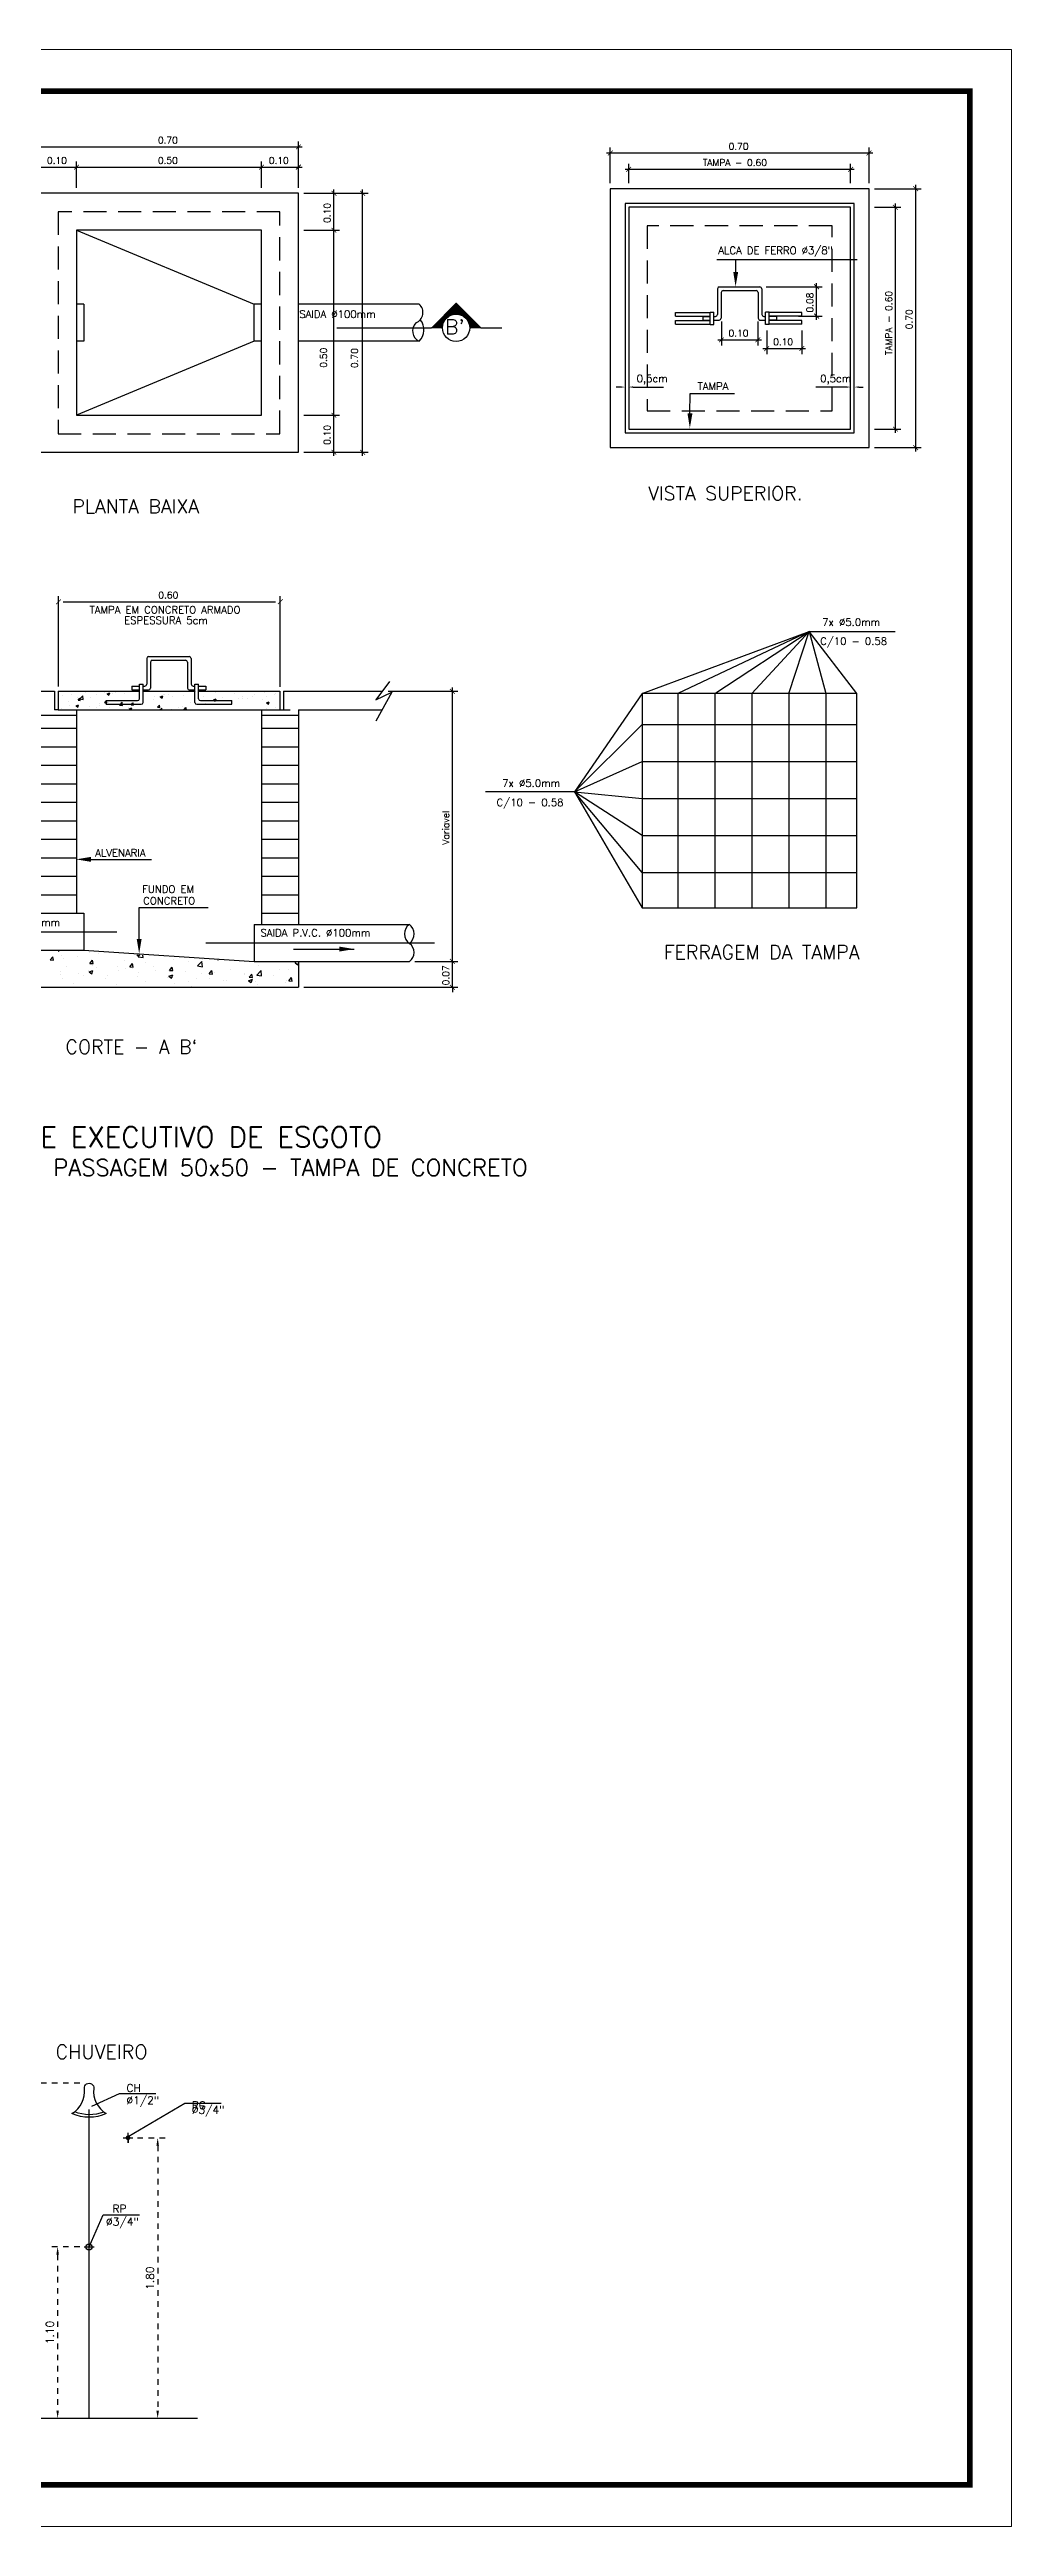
# Model space of a CAD drawing. Header units: millimetres. Extents: x 1345 to 2117, y 1214 to 1365.
# Drawn here: x 1742.19 to 1759.5, y 1251.79 to 1296.34 of the extents above; entities that cross this region are included whole.
import ezdxf
from ezdxf.enums import TextEntityAlignment as Align

# ---------------------------------------------------------------- set-up
doc = ezdxf.new("R2010")
doc.units = ezdxf.units.MM
doc.header["$LTSCALE"] = 0.5
for name, pattern in [('CENTER2', [28.575, 19.05, -3.175, 3.175, -3.175]), ('HIDDEN', [0.375, 0.25, -0.125]), ('HIDDEN2', [0.1875, 0.125, -0.0625])]:
    doc.linetypes.add(name, pattern=pattern)
for name, color, linetype in [('02', 2, 'Continuous'), ('CERC02', 3, 'Continuous'), ('DETALLHES_CAIXAS', 6, 'Continuous'), ('LAYER8', 8, 'Continuous'), ('PROJEÇÃO', 8, 'HIDDEN2'), ('TEXT', 2, 'Continuous'), ('TXT_0', 7, 'Continuous'), ('TXT_1', 3, 'Continuous'), ('TXT_2', 6, 'Continuous')]:
    doc.layers.add(name, color=color, linetype=linetype)
doc.styles.add('ADITIVOCAD', font='ROMANS.shx')
doc.styles.add('ROMANS', font='romans', dxfattribs={"height": 0.1})

# ---------------------------------------------------------------- blocks, each defined once
blk = doc.blocks.new('*X35')
at = {"color": 0}
for p, q in [((101.59, 65.457), (101.923, 65.79)), ((101.608, 65.457), (101.932, 65.781)), ((101.626, 65.457), (101.941, 65.772)), ((101.643, 65.457), (101.95, 65.763)), ((101.661, 65.457), (101.958, 65.755)), ((101.788, 65.584), (101.751, 65.621)), ((101.797, 65.593), (101.76, 65.63)), ((101.807, 65.601), (101.769, 65.639)), ((101.817, 65.609), (101.778, 65.648)), ((101.827, 65.615), (101.787, 65.656)), ((101.839, 65.622), (101.795, 65.665)), ((101.851, 65.627), (101.804, 65.674)), ((101.864, 65.632), (101.813, 65.683)), ((101.878, 65.636), (101.822, 65.692)), ((101.892, 65.639), (101.831, 65.701)), ((101.908, 65.641), (101.84, 65.709)), ((101.847, 65.626), (101.967, 65.746)), ((101.925, 65.641), (101.848, 65.718)), ((101.944, 65.64), (101.857, 65.727)), ((101.966, 65.636), (101.866, 65.736)), ((101.874, 65.635), (101.976, 65.737)), ((101.993, 65.627), (101.875, 65.745)), ((102.035, 65.602), (101.884, 65.754)), ((102.198, 65.457), (101.893, 65.762)), ((101.897, 65.64), (101.985, 65.728)), ((102.216, 65.457), (101.901, 65.771)), ((102.233, 65.457), (101.91, 65.78)), ((101.916, 65.641), (101.994, 65.719)), ((102.251, 65.457), (101.919, 65.789)), ((101.933, 65.641), (102.003, 65.71)), ((101.949, 65.639), (102.011, 65.702)), ((101.964, 65.636), (102.02, 65.693)), ((101.978, 65.633), (102.029, 65.684)), ((101.991, 65.628), (102.038, 65.675)), ((102.003, 65.622), (102.047, 65.666)), ((102.015, 65.616), (102.056, 65.657)), ((102.025, 65.609), (102.065, 65.649)), ((102.036, 65.602), (102.073, 65.64)), ((102.045, 65.594), (102.082, 65.631)), ((102.054, 65.585), (102.091, 65.622)), ((102.062, 65.576), (102.1, 65.613)), ((101.597, 65.457), (101.592, 65.462)), ((101.615, 65.457), (101.601, 65.471)), ((101.632, 65.457), (101.61, 65.48)), ((101.65, 65.457), (101.619, 65.488)), ((101.668, 65.457), (101.627, 65.497)), ((101.685, 65.457), (101.636, 65.506)), ((101.703, 65.457), (101.645, 65.515)), ((101.721, 65.457), (101.654, 65.524)), ((101.737, 65.458), (101.663, 65.533)), ((101.738, 65.475), (101.672, 65.541)), ((101.679, 65.457), (101.753, 65.531)), ((101.74, 65.49), (101.68, 65.55)), ((101.744, 65.505), (101.689, 65.559)), ((101.696, 65.457), (101.744, 65.504)), ((101.748, 65.518), (101.698, 65.568)), ((101.753, 65.531), (101.707, 65.577)), ((101.714, 65.457), (101.739, 65.482)), ((101.759, 65.543), (101.716, 65.586)), ((101.765, 65.554), (101.725, 65.594)), ((101.732, 65.457), (101.737, 65.463)), ((101.772, 65.565), (101.733, 65.603)), ((101.78, 65.575), (101.742, 65.612)), ((102.18, 65.457), (102.067, 65.571)), ((102.07, 65.566), (102.109, 65.604)), ((102.077, 65.555), (102.118, 65.595)), ((102.084, 65.544), (102.126, 65.587)), ((102.09, 65.532), (102.135, 65.578)), ((102.163, 65.457), (102.092, 65.528)), ((102.095, 65.52), (102.144, 65.569)), ((102.099, 65.506), (102.153, 65.56)), ((102.145, 65.457), (102.1, 65.502)), ((102.102, 65.492), (102.162, 65.551)), ((102.127, 65.457), (102.104, 65.48)), ((102.105, 65.477), (102.171, 65.542)), ((102.106, 65.46), (102.179, 65.534)), ((102.109, 65.457), (102.106, 65.461)), ((102.121, 65.457), (102.188, 65.525)), ((102.138, 65.457), (102.197, 65.516)), ((102.156, 65.457), (102.206, 65.507)), ((102.174, 65.457), (102.215, 65.498)), ((102.191, 65.457), (102.224, 65.489)), ((102.209, 65.457), (102.232, 65.481)), ((102.227, 65.457), (102.241, 65.472)), ((102.244, 65.457), (102.25, 65.463))]:
    blk.add_line(p, q, dxfattribs=at)
blk = doc.blocks.new('ADS_DET_CP50')
at = {"layer": 'DETALLHES_CAIXAS'}
for p, q in [((1.2947, 2.6505), (0.5947, 2.6505)), ((1.2947, 1.9505), (1.2947, 2.6505)), ((2.1878, 2.6129), (2.1878, 2.0129)), ((2.7878, 2.6129), (2.1878, 2.6129)), ((2.7878, 2.0129), (2.7878, 2.6129)), ((0.6947, 2.5505), (0.6947, 2.0505)), ((1.1947, 2.5505), (0.6947, 2.5505)), ((1.1947, 2.0505), (1.1947, 2.5505)), ((0.6947, 2.0505), (1.1947, 2.0505)), ((2.1878, 2.0129), (2.7878, 2.0129)), ((0.5947, 1.9505), (1.2947, 1.9505)), ((0.5947, 1.3044), (0.6348, 1.3044)), ((0.6348, 1.3044), (0.6348, 1.2544)), ((0.6447, 1.3044), (0.8647, 1.3044)), ((0.6447, 1.3044), (0.6447, 1.2544)), ((0.8747, 1.3044), (1.0147, 1.3044)), ((1.0247, 1.3044), (1.2447, 1.3044)), ((1.2447, 1.3044), (1.2447, 1.2544)), ((1.2547, 1.3044), (1.2947, 1.3044)), ((1.2547, 1.3044), (1.2547, 1.2544)), ((1.2947, 1.3044), (1.522, 1.3044)), ((2.2244, 1.2988), (2.2244, 0.7188)), ((2.8044, 1.2988), (2.2244, 1.2988)), ((2.3206, 1.2988), (2.3206, 0.7188)), ((2.4206, 1.2988), (2.4206, 0.7188)), ((2.5206, 1.2988), (2.5206, 0.7188)), ((2.6206, 1.2988), (2.6206, 0.7188)), ((2.7206, 1.2988), (2.7206, 0.7188)), ((2.8044, 0.7188), (2.8044, 1.2988)), ((0.5947, 1.2394), (0.6947, 1.2394)), ((0.6447, 1.2544), (0.6348, 1.2544)), ((0.6455, 1.2544), (0.8655, 1.2544)), ((0.6947, 1.2544), (0.6947, 0.7044)), ((0.8649, 1.2544), (1.0147, 1.2544)), ((1.0149, 1.2544), (1.2724, 1.2544)), ((1.1947, 1.2544), (1.1947, 0.6744)), ((1.1947, 1.2394), (1.2947, 1.2394)), ((1.2447, 1.2544), (1.2547, 1.2544)), ((1.2947, 1.2544), (1.2947, 0.6744)), ((1.2947, 1.2544), (1.522, 1.2544)), ((2.2244, 1.215), (2.8044, 1.215)), ((0.5947, 1.2044), (0.6947, 1.2044)), ((0.5947, 1.1544), (0.6947, 1.1544)), ((1.1947, 1.2044), (1.2947, 1.2044)), ((1.1947, 1.1544), (1.2947, 1.1544)), ((0.5947, 1.1044), (0.6947, 1.1044)), ((1.1947, 1.1044), (1.2947, 1.1044)), ((2.2244, 1.115), (2.8044, 1.115)), ((0.5947, 1.0544), (0.6947, 1.0544)), ((0.5947, 1.0044), (0.6947, 1.0044)), ((1.1947, 1.0544), (1.2947, 1.0544)), ((1.1947, 1.0044), (1.2947, 1.0044)), ((2.2244, 1.015), (2.8044, 1.015)), ((0.5947, 0.9544), (0.6947, 0.9544)), ((1.1947, 0.9544), (1.2947, 0.9544)), ((0.5947, 0.9044), (0.6947, 0.9044)), ((1.1947, 0.9044), (1.2947, 0.9044)), ((2.2244, 0.915), (2.8044, 0.915)), ((0.5947, 0.8544), (0.6947, 0.8544)), ((0.5947, 0.8044), (0.6947, 0.8044)), ((1.1947, 0.8544), (1.2947, 0.8544)), ((1.1947, 0.8044), (1.2947, 0.8044)), ((2.2244, 0.815), (2.8044, 0.815)), ((0.5947, 0.7544), (0.6947, 0.7544)), ((1.1947, 0.7544), (1.2947, 0.7544)), ((0.5947, 0.7044), (0.6947, 0.7044)), ((1.1947, 0.7044), (1.2947, 0.7044)), ((1.1947, 0.6744), (1.2947, 0.6744)), ((2.2244, 0.7188), (2.8044, 0.7188)), ((0.5947, 0.6044), (0.7147, 0.6044)), ((0.7147, 0.6044), (1.1747, 0.5744)), ((1.1747, 0.5744), (1.2947, 0.5744)), ((1.2947, 0.5744), (1.2947, 0.5044)), ((0.5947, 0.5044), (1.2947, 0.5044))]:
    blk.add_line(p, q, dxfattribs=at)
at = {"layer": 'TXT_0', "linetype": 'ByBlock'}
for p, q in [((0.5847, 2.7759), (1.3047, 2.7759)), ((1.2947, 2.6655), (1.2947, 2.7909)), ((2.1278, 2.7594), (2.8478, 2.7594)), ((2.1378, 2.6779), (2.1378, 2.7744)), ((2.8378, 2.6779), (2.8378, 2.7744)), ((0.5847, 2.7213), (0.7047, 2.7213)), ((0.6847, 2.7213), (1.2047, 2.7213)), ((0.6947, 2.6655), (0.6947, 2.7363)), ((0.6947, 2.6655), (0.6947, 2.7363)), ((1.1847, 2.7213), (1.3047, 2.7213)), ((1.1947, 2.6655), (1.1947, 2.7363)), ((1.1947, 2.6655), (1.1947, 2.7363)), ((1.2947, 2.6655), (1.2947, 2.7363)), ((2.1778, 2.7153), (2.7978, 2.7153)), ((2.1878, 2.6779), (2.1878, 2.7303)), ((2.7878, 2.6779), (2.7878, 2.7303)), ((1.3097, 2.6505), (1.4057, 2.6505)), ((1.3097, 2.6505), (1.4834, 2.6505)), ((1.3907, 2.5405), (1.3907, 2.6605)), ((1.4684, 1.9405), (1.4684, 2.6605)), ((2.8528, 2.6629), (2.979, 2.6629)), ((2.8528, 2.6129), (2.9238, 2.6129)), ((2.9088, 2.0029), (2.9088, 2.6229)), ((2.964, 1.9529), (2.964, 2.6729)), ((1.3097, 2.5505), (1.4057, 2.5505)), ((1.3097, 2.5505), (1.4057, 2.5505)), ((1.3907, 2.0405), (1.3907, 2.5605)), ((2.5593, 2.3978), (2.7109, 2.3978)), ((2.6959, 2.3085), (2.6959, 2.4078)), ((2.4385, 2.3035), (2.4385, 2.2392)), ((2.5369, 2.3035), (2.5369, 2.2392)), ((2.5609, 2.28), (2.5609, 2.2157)), ((2.6467, 2.3185), (2.7109, 2.3185)), ((2.6559, 2.28), (2.6559, 2.2157)), ((2.4285, 2.2542), (2.5469, 2.2542)), ((2.5509, 2.2307), (2.6659, 2.2307)), ((2.1656, 2.1267), (2.1536, 2.1267)), ((2.1998, 2.1267), (2.2118, 2.1267)), ((2.2118, 2.1267), (2.2818, 2.1267)), ((2.7636, 2.1267), (2.6936, 2.1267)), ((2.7756, 2.1267), (2.7636, 2.1267)), ((2.8098, 2.1267), (2.8218, 2.1267)), ((1.3097, 2.0505), (1.4057, 2.0505)), ((1.3097, 2.0505), (1.4057, 2.0505)), ((1.3907, 1.9405), (1.3907, 2.0605)), ((2.8528, 2.0129), (2.9238, 2.0129)), ((1.3097, 1.9505), (1.4057, 1.9505)), ((1.3097, 1.9505), (1.4834, 1.9505)), ((2.8528, 1.9629), (2.979, 1.9629)), ((0.6458, 1.3176), (0.6458, 1.5613)), ((0.6588, 1.5463), (1.2328, 1.5463)), ((1.2458, 1.3161), (1.2458, 1.5613)), ((1.537, 1.3044), (1.7261, 1.3044)), ((1.7111, 0.5644), (1.7111, 1.3144)), ((1.6097, 0.5744), (1.7261, 0.5744)), ((1.6097, 0.5744), (1.7261, 0.5744)), ((1.7111, 0.5744), (1.7111, 0.5874)), ((1.7111, 0.5044), (1.7111, 0.5744)), ((1.3097, 0.5044), (1.7261, 0.5044)), ((1.7111, 0.5044), (1.7111, 0.4914))]:
    blk.add_line(p, q, dxfattribs=at)
at = {"layer": 'TXT_0'}
for p, q in [((2.1378, 2.6629), (2.1378, 1.9629)), ((2.8378, 2.6629), (2.1378, 2.6629)), ((2.1778, 2.6229), (2.1778, 2.0029)), ((2.7978, 2.6229), (2.1778, 2.6229)), ((2.7978, 2.0029), (2.7978, 2.6229)), ((2.8378, 1.9629), (2.8378, 2.6629)), ((0.6947, 2.5505), (1.1747, 2.3505)), ((2.8057, 2.4707), (2.4262, 2.4707)), ((2.4771, 2.438), (2.4777, 2.4707)), ((0.7147, 2.3505), (0.6947, 2.3505)), ((0.7147, 2.3505), (0.7147, 2.2505)), ((1.1747, 2.2505), (1.1747, 2.3505)), ((1.1947, 2.3505), (1.1747, 2.3505)), ((1.621, 2.3505), (1.2947, 2.3505)), ((2.4278, 2.3925), (2.4278, 2.3225)), ((2.4328, 2.3975), (2.5428, 2.3975)), ((2.4378, 2.3825), (2.4378, 2.3125)), ((2.4428, 2.3875), (2.5328, 2.3875)), ((2.5378, 2.3825), (2.5378, 2.3125)), ((2.5478, 2.3925), (2.5478, 2.3225)), ((2.3878, 2.3175), (2.4078, 2.3175)), ((2.3878, 2.3175), (2.3878, 2.3075)), ((2.3878, 2.3075), (2.4078, 2.3075)), ((2.4078, 2.3295), (2.4178, 2.3295)), ((2.4078, 2.2955), (2.4078, 2.3295)), ((2.4078, 2.2955), (2.4178, 2.2955)), ((2.4178, 2.2955), (2.4178, 2.3295)), ((2.4178, 2.3175), (2.4228, 2.3175)), ((2.4178, 2.3075), (2.4328, 2.3075)), ((2.5428, 2.3075), (2.5578, 2.3075)), ((2.5528, 2.3175), (2.5578, 2.3175)), ((2.5678, 2.3295), (2.5578, 2.3295)), ((2.5578, 2.2955), (2.5578, 2.3295)), ((2.5678, 2.2955), (2.5578, 2.2955)), ((2.5678, 2.2955), (2.5678, 2.3295)), ((2.5878, 2.3175), (2.5678, 2.3175)), ((2.5878, 2.3075), (2.5678, 2.3075)), ((2.5878, 2.3175), (2.5878, 2.3075)), ((1.1747, 2.2505), (0.6947, 2.0505)), ((0.7147, 2.2505), (0.6947, 2.2505)), ((0.7147, 2.2505), (0.6947, 2.2505)), ((1.1947, 2.2505), (1.1747, 2.2505)), ((1.1947, 2.2505), (1.1747, 2.2505)), ((1.4947, 2.2505), (1.2947, 2.2505)), ((1.621, 2.2505), (1.2947, 2.2505)), ((2.3534, 2.0554), (2.354, 2.1091)), ((2.354, 2.1091), (2.4736, 2.1091)), ((2.1378, 1.9629), (2.8378, 1.9629)), ((2.1778, 2.0029), (2.7978, 2.0029)), ((2.2244, 1.2988), (2.676, 1.4661)), ((2.676, 1.4661), (2.3206, 1.2988)), ((2.4206, 1.2988), (2.676, 1.4661)), ((2.676, 1.4661), (2.5206, 1.2988)), ((2.6206, 1.2988), (2.676, 1.4661)), ((2.8044, 1.2988), (2.676, 1.4661)), ((2.676, 1.4661), (2.7206, 1.2988)), ((2.676, 1.4661), (2.9083, 1.4661)), ((0.8847, 1.3932), (0.8847, 1.3232)), ((0.8897, 1.3982), (0.9997, 1.3982)), ((0.8947, 1.3832), (0.8947, 1.3132)), ((0.8997, 1.3882), (0.9897, 1.3882)), ((0.9947, 1.3832), (0.9947, 1.3132)), ((1.0047, 1.3932), (1.0047, 1.3232)), ((0.6471, 1.281), (0.6471, 1.281)), ((0.656, 1.2933), (0.656, 1.2933)), ((0.6742, 1.277), (0.6742, 1.277)), ((0.681, 1.2966), (0.681, 1.2966)), ((0.6976, 1.2874), (0.6976, 1.2874)), ((0.6989, 1.2803), (0.7038, 1.286)), ((0.6989, 1.2803), (0.7049, 1.2798)), ((0.7038, 1.2836), (0.7116, 1.2918)), ((0.7049, 1.2798), (0.7038, 1.286)), ((0.7038, 1.2836), (0.7127, 1.2823)), ((0.7127, 1.2823), (0.7116, 1.2918)), ((0.7171, 1.3038), (0.7171, 1.3038)), ((0.7189, 1.3016), (0.7189, 1.3016)), ((0.7326, 1.2871), (0.7326, 1.2871)), ((0.7495, 1.2949), (0.7495, 1.2949)), ((0.7704, 1.3016), (0.7704, 1.3016)), ((0.7707, 1.274), (0.7755, 1.2798)), ((0.7707, 1.274), (0.7766, 1.2735)), ((0.7747, 1.2693), (0.7747, 1.2793)), ((0.7747, 1.2793), (0.8597, 1.2793)), ((0.7766, 1.2735), (0.7755, 1.2798)), ((0.7775, 1.2973), (0.7845, 1.3)), ((0.7775, 1.2973), (0.7824, 1.2939)), ((0.7808, 1.2738), (0.7808, 1.2738)), ((0.7824, 1.2939), (0.7845, 1.3)), ((0.7909, 1.2971), (0.7909, 1.2971)), ((0.8008, 1.302), (0.8008, 1.302)), ((0.8105, 1.2671), (0.8183, 1.2752)), ((0.8148, 1.2751), (0.8148, 1.2751)), ((0.8194, 1.2657), (0.8183, 1.2752)), ((0.8187, 1.2787), (0.8187, 1.2787)), ((0.8238, 1.2993), (0.8238, 1.2993)), ((0.8424, 1.2677), (0.8472, 1.2735)), ((0.8447, 1.3182), (0.8447, 1.3082)), ((0.8447, 1.3182), (0.8647, 1.3182)), ((0.8447, 1.3082), (0.8647, 1.3082)), ((0.8484, 1.2672), (0.8472, 1.2735)), ((0.8501, 1.2751), (0.8501, 1.2751)), ((0.8647, 1.3232), (0.8747, 1.3232)), ((0.8647, 1.2843), (0.8647, 1.3232)), ((0.8731, 1.2851), (0.8731, 1.2851)), ((0.8747, 1.2743), (0.8747, 1.3232)), ((0.8747, 1.3182), (0.8797, 1.3182)), ((0.8747, 1.3082), (0.8897, 1.3082)), ((0.9021, 1.2826), (0.9021, 1.2826)), ((0.9068, 1.2904), (0.9068, 1.2904)), ((0.9212, 1.2893), (0.9282, 1.2919)), ((0.9212, 1.2893), (0.9261, 1.2859)), ((0.9261, 1.2859), (0.9282, 1.2919)), ((0.9306, 1.2948), (0.9306, 1.2948)), ((0.9315, 1.2951), (0.9315, 1.2951)), ((0.9447, 1.2953), (0.9447, 1.2953)), ((0.9534, 1.2896), (0.9534, 1.2896)), ((0.984, 1.2926), (0.984, 1.2926)), ((0.9997, 1.3082), (1.0147, 1.3082)), ((1.0017, 1.2739), (1.0017, 1.2739)), ((1.0097, 1.3182), (1.0147, 1.3182)), ((1.013, 1.2794), (1.013, 1.2794)), ((1.0147, 1.3232), (1.0247, 1.3232)), ((1.0147, 1.2743), (1.0147, 1.3232)), ((1.0163, 1.3037), (1.0163, 1.3037)), ((1.0247, 1.2843), (1.0247, 1.3232)), ((1.0247, 1.3182), (1.0447, 1.3182)), ((1.0247, 1.3082), (1.0447, 1.3082)), ((1.0297, 1.2793), (1.1147, 1.2793)), ((1.0373, 1.2903), (1.0373, 1.2903)), ((1.0445, 1.2725), (1.0445, 1.2725)), ((1.0447, 1.3182), (1.0447, 1.3082)), ((1.0559, 1.3035), (1.0559, 1.3035)), ((1.0649, 1.2813), (1.0719, 1.2839)), ((1.0649, 1.2813), (1.0699, 1.2779)), ((1.0696, 1.3015), (1.0696, 1.3015)), ((1.0699, 1.2779), (1.0719, 1.2839)), ((1.0863, 1.2802), (1.0863, 1.2802)), ((1.0907, 1.288), (1.0907, 1.288)), ((1.106, 1.2773), (1.106, 1.2773)), ((1.1076, 1.2808), (1.1076, 1.2808)), ((1.1147, 1.2693), (1.1147, 1.2793)), ((1.123, 1.2992), (1.123, 1.2992)), ((1.1327, 1.2841), (1.1327, 1.2841)), ((1.1441, 1.2858), (1.1441, 1.2858)), ((1.1446, 1.2902), (1.1446, 1.2902)), ((1.1565, 1.2837), (1.1565, 1.2837)), ((1.1705, 1.2891), (1.1705, 1.2891)), ((1.1764, 1.297), (1.1764, 1.297)), ((1.1975, 1.2835), (1.1975, 1.2835)), ((1.2029, 1.3002), (1.2029, 1.3002)), ((1.2085, 1.2912), (1.2085, 1.2912)), ((1.2086, 1.2732), (1.2156, 1.2759)), ((1.2086, 1.2732), (1.2136, 1.2699)), ((1.2136, 1.2699), (1.2156, 1.2759)), ((1.2298, 1.2947), (1.2298, 1.2947)), ((1.2337, 1.2974), (1.2337, 1.2974)), ((1.5414, 1.3305), (1.5039, 1.2815)), ((1.5471, 1.3017), (1.5039, 1.2239)), ((1.5039, 1.2815), (1.5471, 1.3017)), ((2.2244, 1.2988), (2.0412, 1.0322)), ((0.6547, 1.2572), (0.6547, 1.2572)), ((0.6761, 1.2664), (0.6761, 1.2664)), ((0.6926, 1.2622), (0.6926, 1.2622)), ((0.6934, 1.265), (0.7004, 1.2677)), ((0.6934, 1.265), (0.6984, 1.2617)), ((0.6982, 1.2551), (0.6982, 1.2551)), ((0.6984, 1.2617), (0.7004, 1.2677)), ((0.7295, 1.2642), (0.7295, 1.2642)), ((0.7483, 1.2616), (0.7483, 1.2616)), ((0.7557, 1.2705), (0.7557, 1.2705)), ((0.7565, 1.2651), (0.7565, 1.2651)), ((0.7747, 1.2693), (0.8697, 1.2693)), ((0.7828, 1.2619), (0.7828, 1.2619)), ((0.7996, 1.2687), (0.7996, 1.2687)), ((0.8105, 1.2671), (0.8194, 1.2657)), ((0.8362, 1.2597), (0.8362, 1.2597)), ((0.8371, 1.257), (0.8442, 1.2597)), ((0.8371, 1.257), (0.841, 1.2544)), ((0.8424, 1.2677), (0.8484, 1.2672)), ((0.8424, 1.2544), (0.8442, 1.2597)), ((0.9141, 1.2615), (0.9189, 1.2672)), ((0.9141, 1.2615), (0.9201, 1.2609)), ((0.9184, 1.2559), (0.9184, 1.2559)), ((0.9201, 1.2609), (0.9189, 1.2672)), ((0.921, 1.2544), (0.9251, 1.2586)), ((0.9255, 1.2544), (0.9251, 1.2586)), ((0.943, 1.2552), (0.943, 1.2552)), ((0.9522, 1.2563), (0.9522, 1.2563)), ((0.9697, 1.2601), (0.9697, 1.2601)), ((0.9816, 1.2642), (0.9816, 1.2642)), ((0.9858, 1.2552), (0.9907, 1.2609)), ((0.9858, 1.2552), (0.9918, 1.2547)), ((0.9918, 1.2547), (0.9907, 1.2609)), ((1.0197, 1.2693), (1.1147, 1.2693)), ((1.028, 1.2701), (1.028, 1.2701)), ((1.0547, 1.2702), (1.0547, 1.2702)), ((1.0622, 1.2544), (1.0624, 1.2547)), ((1.0624, 1.2544), (1.0624, 1.2547)), ((1.2072, 1.2579), (1.2072, 1.2579)), ((1.2074, 1.258), (1.2074, 1.258)), ((1.2324, 1.2613), (1.2324, 1.2613)), ((2.2244, 1.215), (2.0412, 1.0322)), ((2.0412, 1.0322), (2.2244, 1.115)), ((2.0412, 1.0322), (1.801, 1.0322)), ((2.0412, 1.0322), (2.2244, 0.7188)), ((2.2244, 0.815), (2.0412, 1.0322)), ((2.2244, 0.915), (2.0412, 1.0322)), ((2.0412, 1.0322), (2.2244, 1.015)), ((0.7339, 0.8501), (0.8978, 0.85)), ((0.6947, 0.7044), (0.7147, 0.7044)), ((0.7147, 0.7044), (0.7147, 0.6024)), ((0.8641, 0.7201), (1.051, 0.7201)), ((0.8641, 0.6351), (0.8641, 0.7201)), ((1.1747, 0.6744), (1.1947, 0.6744)), ((1.1747, 0.6744), (1.1747, 0.5744)), ((1.2947, 0.6744), (1.5947, 0.6744)), ((1.2814, 0.6076), (1.4454, 0.6075)), ((0.6234, 0.5784), (0.6306, 0.587)), ((0.6234, 0.5784), (0.6323, 0.5776)), ((0.6323, 0.5776), (0.6306, 0.587)), ((0.6464, 0.6015), (0.6465, 0.6014)), ((0.6465, 0.6014), (0.6466, 0.6015)), ((0.6502, 0.5469), (0.6502, 0.5469)), ((0.651, 0.5397), (0.651, 0.5397)), ((0.6528, 0.5896), (0.6528, 0.5896)), ((0.6598, 0.5834), (0.6598, 0.5834)), ((0.6678, 0.5606), (0.6678, 0.5606)), ((0.6973, 0.5884), (0.6973, 0.5884)), ((0.6994, 0.5404), (0.6994, 0.5404)), ((0.7147, 0.5367), (0.7147, 0.5367)), ((0.7268, 0.5493), (0.7268, 0.5493)), ((0.7286, 0.5992), (0.7286, 0.5992)), ((0.7286, 0.5461), (0.7391, 0.5501)), ((0.7286, 0.5461), (0.736, 0.541)), ((0.731, 0.569), (0.7382, 0.5776)), ((0.731, 0.569), (0.7399, 0.5682)), ((0.7361, 0.541), (0.7391, 0.5501)), ((0.7377, 0.5619), (0.7377, 0.5619)), ((0.7399, 0.5682), (0.7382, 0.5776)), ((0.7479, 0.5572), (0.7479, 0.5572)), ((0.7541, 0.5959), (0.7541, 0.5959)), ((0.7795, 0.537), (0.7795, 0.537)), ((0.8047, 0.5605), (0.8047, 0.5605)), ((0.8094, 0.5492), (0.8094, 0.5492)), ((0.8252, 0.5769), (0.8252, 0.5769)), ((0.8279, 0.5538), (0.8279, 0.5538)), ((0.8386, 0.5595), (0.8458, 0.5682)), ((0.8386, 0.5595), (0.8475, 0.5588)), ((0.8475, 0.5588), (0.8458, 0.5682)), ((0.847, 0.5541), (0.847, 0.5541)), ((0.858, 0.5922), (0.8621, 0.5894)), ((0.8611, 0.544), (0.8611, 0.544)), ((0.8617, 0.5869), (0.8662, 0.5916)), ((0.8617, 0.5869), (0.875, 0.5848)), ((0.8621, 0.5894), (0.8629, 0.5918)), ((0.8751, 0.5848), (0.8743, 0.5911)), ((0.8817, 0.5711), (0.8817, 0.5711)), ((0.9038, 0.5616), (0.9038, 0.5616)), ((0.908, 0.5504), (0.908, 0.5504)), ((0.9441, 0.534), (0.9547, 0.5381)), ((0.9461, 0.5501), (0.9534, 0.5587)), ((0.9461, 0.5501), (0.9551, 0.5493)), ((0.9486, 0.559), (0.9486, 0.559)), ((0.9516, 0.529), (0.9547, 0.5381)), ((0.9551, 0.5493), (0.9534, 0.5587)), ((0.9575, 0.5807), (0.9575, 0.5807)), ((0.9881, 0.547), (0.9881, 0.547)), ((0.9985, 0.5741), (0.9985, 0.5741)), ((1.0218, 0.5621), (1.0335, 0.5743)), ((1.0218, 0.5621), (1.0351, 0.56)), ((1.0351, 0.56), (1.0335, 0.5742)), ((1.0336, 0.542), (1.0336, 0.542)), ((1.036, 0.579), (1.036, 0.579)), ((1.0361, 0.574), (1.0361, 0.574)), ((1.0537, 0.5407), (1.061, 0.5493)), ((1.0537, 0.5407), (1.0627, 0.5399)), ((1.0627, 0.5399), (1.061, 0.5493)), ((1.0682, 0.5436), (1.0682, 0.5436)), ((1.0769, 0.5779), (1.0776, 0.5774)), ((1.0777, 0.5774), (1.0778, 0.5778)), ((1.1106, 0.5526), (1.1106, 0.5526)), ((1.1481, 0.5398), (1.1481, 0.5398)), ((1.1482, 0.5403), (1.1482, 0.5403)), ((1.1613, 0.5313), (1.1685, 0.5399)), ((1.1703, 0.5305), (1.1686, 0.5399)), ((1.1809, 0.5366), (1.1809, 0.5366)), ((1.1819, 0.5373), (1.1936, 0.5494)), ((1.1819, 0.5373), (1.1952, 0.5352)), ((1.1857, 0.5447), (1.1857, 0.5447)), ((1.1863, 0.5622), (1.1863, 0.5622)), ((1.1952, 0.5352), (1.1936, 0.5494)), ((1.2283, 0.5369), (1.2283, 0.5369)), ((1.2425, 0.5522), (1.2425, 0.5522)), ((1.2683, 0.5516), (1.2683, 0.5516)), ((1.2858, 0.5704), (1.2886, 0.5715)), ((1.2858, 0.5704), (1.2932, 0.5654)), ((1.2932, 0.5654), (1.2947, 0.5697)), ((1.2947, 0.5744), (1.5947, 0.5744)), ((0.6579, 0.5292), (0.6579, 0.5292)), ((0.6862, 0.514), (0.6862, 0.514)), ((0.7737, 0.529), (0.7737, 0.529)), ((0.8029, 0.5106), (0.8029, 0.5106)), ((0.8596, 0.5336), (0.8596, 0.5336)), ((0.8643, 0.5024), (0.8643, 0.5024)), ((0.8799, 0.5212), (0.8799, 0.5212)), ((0.9396, 0.5303), (0.9396, 0.5303)), ((0.9441, 0.534), (0.9516, 0.529)), ((0.9556, 0.5308), (0.9556, 0.5308)), ((0.959, 0.5149), (0.959, 0.5149)), ((0.9966, 0.5198), (0.9966, 0.5198)), ((1.0059, 0.5065), (1.0059, 0.5065)), ((1.0197, 0.5269), (1.0197, 0.5269)), ((1.0534, 0.5273), (1.0534, 0.5273)), ((1.0934, 0.5216), (1.0934, 0.5216)), ((1.0998, 0.5235), (1.0998, 0.5235)), ((1.1087, 0.5026), (1.1087, 0.5026)), ((1.1597, 0.522), (1.1702, 0.5261)), ((1.1597, 0.522), (1.1672, 0.517)), ((1.1613, 0.5313), (1.1703, 0.5305)), ((1.1672, 0.517), (1.1702, 0.5261)), ((1.1799, 0.5201), (1.1799, 0.5201)), ((1.1845, 0.5122), (1.1845, 0.5122)), ((1.2599, 0.5167), (1.2599, 0.5167)), ((1.2624, 0.5235), (1.2624, 0.5235)), ((1.2689, 0.5219), (1.2761, 0.5305)), ((1.2689, 0.5219), (1.2779, 0.5211)), ((1.2779, 0.5211), (1.2761, 0.5305))]:
    blk.add_line(p, q, dxfattribs=at)
at = {"layer": 'TXT_0', "linetype": 'HIDDEN', "ltscale": 0.5}
for p, q in [((0.6447, 2.6005), (0.6447, 2.0005)), ((1.2447, 2.6005), (0.6447, 2.6005)), ((1.2447, 2.0005), (1.2447, 2.6005)), ((2.2378, 2.5629), (2.2378, 2.0629)), ((2.7378, 2.5629), (2.2378, 2.5629)), ((2.7378, 2.0629), (2.7378, 2.5629)), ((2.2378, 2.0629), (2.7378, 2.0629)), ((0.6447, 2.0005), (1.2447, 2.0005))]:
    blk.add_line(p, q, dxfattribs=at)
at = {"layer": 'TXT_0', "linetype": 'HIDDEN'}
for p, q in [((2.3145, 2.3285), (2.4078, 2.3285)), ((2.3145, 2.3185), (2.3145, 2.3285)), ((2.3145, 2.3185), (2.4078, 2.3185)), ((2.3145, 2.3065), (2.4078, 2.3065)), ((2.3145, 2.2965), (2.3145, 2.3065)), ((2.3145, 2.2965), (2.4078, 2.2965)), ((2.6559, 2.3285), (2.5678, 2.3285)), ((2.6559, 2.3185), (2.5678, 2.3185)), ((2.6559, 2.3065), (2.5678, 2.3065)), ((2.6559, 2.2965), (2.5678, 2.2965)), ((2.6559, 2.3185), (2.6559, 2.3285)), ((2.6559, 2.2965), (2.6559, 2.3065))]:
    blk.add_line(p, q, dxfattribs=at)
at = {"layer": 'TXT_0', "linetype": 'CENTER2'}
for p, q in [((0.1916, 0.6544), (0.8041, 0.6544)), ((1.0444, 0.6244), (1.6623, 0.6244))]:
    blk.add_line(p, q, dxfattribs=at)
at = {"layer": 'TXT_0', "linetype": 'ByBlock', "const_width": 0.00195}
for points in [[(1.2882, 2.7694), (1.3012, 2.7824)], [(2.1443, 2.7659), (2.1313, 2.7529)], [(2.8313, 2.7529), (2.8443, 2.7659)], [(0.7012, 2.7278), (0.6882, 2.7148)], [(0.6882, 2.7148), (0.7012, 2.7278)], [(1.2012, 2.7278), (1.1882, 2.7148)], [(1.1882, 2.7148), (1.2012, 2.7278)], [(1.2882, 2.7148), (1.3012, 2.7278)], [(2.1943, 2.7218), (2.1813, 2.7088)], [(2.7813, 2.7088), (2.7943, 2.7218)], [(1.3972, 2.644), (1.3842, 2.657)], [(1.4749, 2.644), (1.4619, 2.657)], [(2.9153, 2.6064), (2.9023, 2.6194)], [(2.9705, 2.6564), (2.9575, 2.6694)], [(1.3972, 2.544), (1.3842, 2.557)], [(1.3842, 2.557), (1.3972, 2.544)], [(2.7024, 2.3913), (2.6894, 2.4043)], [(2.6894, 2.325), (2.7024, 2.312)], [(2.445, 2.2607), (2.432, 2.2477)], [(2.5304, 2.2477), (2.5434, 2.2607)], [(2.5674, 2.2372), (2.5544, 2.2242)], [(2.6494, 2.2242), (2.6624, 2.2372)], [(1.3972, 2.044), (1.3842, 2.057)], [(1.3842, 2.057), (1.3972, 2.044)], [(2.9023, 2.0194), (2.9153, 2.0064)], [(1.3842, 1.957), (1.3972, 1.944)], [(1.4619, 1.957), (1.4749, 1.944)], [(2.9575, 1.9694), (2.9705, 1.9564)], [(0.6523, 1.5528), (0.6393, 1.5398)], [(1.2393, 1.5398), (1.2523, 1.5528)], [(1.7176, 1.2979), (1.7046, 1.3109)], [(1.7046, 0.5809), (1.7176, 0.5679)], [(1.7046, 0.5809), (1.7176, 0.5679)], [(1.7176, 0.4979), (1.7046, 0.5109)]]:
    blk.add_lwpolyline(points, dxfattribs=at)
at = {"layer": 'TXT_0'}
for centre, radius, start, end in [((1.6021, 2.3279), 0.0295, 290.44662, 49.99219), ((2.4328, 2.3925), 0.005, 90, 180), ((2.4428, 2.3825), 0.005, 90, 180), ((2.5328, 2.3825), 0.005, 0, 90), ((2.5428, 2.3925), 0.005, 360, 90), ((1.6342, 2.2784), 0.0309, 134.91778, 244.81592), ((1.5919, 2.2812), 0.0423, 313.46444, 40.16931), ((2.4228, 2.3225), 0.005, 270, 0), ((2.4328, 2.3125), 0.005, 270, 0), ((2.5428, 2.3125), 0.005, 180, 270), ((2.5528, 2.3225), 0.005, 180, 270), ((0.8897, 1.3932), 0.005, 90, 180), ((0.8997, 1.3832), 0.005, 90, 180), ((0.9897, 1.3832), 0.005, 0, 90), ((0.9997, 1.3932), 0.005, 360, 90), ((0.8597, 1.2843), 0.005, 270, 0), ((0.8697, 1.2743), 0.005, 270, 0), ((0.8797, 1.3232), 0.005, 270, 0), ((0.8897, 1.3132), 0.005, 270, 0), ((0.9997, 1.3132), 0.005, 180, 270), ((1.0097, 1.3232), 0.005, 180, 270), ((1.0197, 1.2743), 0.005, 180, 270), ((1.0297, 1.2843), 0.005, 180, 270), ((1.6135, 0.6487), 0.0319, 126.19284, 235.08679), ((1.5743, 0.6483), 0.0331, 309.1933, 52.08632), ((1.5786, 0.5987), 0.0291, 303.53651, 55.08679)]:
    blk.add_arc(centre, radius, start, end, dxfattribs=at)
for points in [[(2.4838, 2.4379), (2.4705, 2.438), (2.4768, 2.398)], [(2.3601, 2.0554), (2.3468, 2.0555), (2.3531, 2.0154)], [(0.7339, 0.8434), (0.7339, 0.8567), (0.6939, 0.8501)], [(0.8708, 0.6351), (0.8574, 0.6351), (0.8641, 0.5951)], [(1.4054, 0.6142), (1.4054, 0.6009), (1.4454, 0.6075)]]:
    blk.add_solid(points, dxfattribs=at)
at = {"layer": 'TXT_0', "linetype": 'ByBlock'}
for points in [[(2.1656, 2.1287), (2.1656, 2.1247), (2.1776, 2.1267)], [(2.1998, 2.1287), (2.1998, 2.1247), (2.1878, 2.1267)], [(2.7758, 2.1287), (2.7758, 2.1247), (2.7878, 2.1267)], [(2.8098, 2.1287), (2.8098, 2.1247), (2.7978, 2.1267)]]:
    blk.add_solid(points, dxfattribs=at)
at = {"layer": 'TXT_1'}
for p, q in [((1.7879, 2.2867), (1.721, 2.3536)), ((1.6842, 2.2867), (1.6542, 2.2867)), ((1.7879, 2.2867), (1.7579, 2.2867))]:
    blk.add_line(p, q, dxfattribs=at)
blk.add_circle((1.721, 2.2867), 0.0368, dxfattribs=at)
at = {"layer": 'TXT_2', "linetype": 'CENTER2'}
for p, q in [((1.3984, 2.2867), (1.6542, 2.2867)), ((1.7879, 2.2867), (1.8447, 2.2867))]:
    blk.add_line(p, q, dxfattribs=at)
at = {"layer": 'TXT_1', "xscale": -0.1999999999999993, "yscale": 0.2, "zscale": 0.2}
blk.add_blockref('*X35', (22.1053, -10.8047), dxfattribs=at)
at = {"layer": 'TXT_0', "style": 'ROMANS'}
for s, p in [('0.10', (0.6147, 2.7303)), ('0.70', (0.9147, 2.7849)), ('0.50', (0.9147, 2.7303)), ('0.10', (1.2147, 2.7303)), ('0.70', (2.4578, 2.7684)), ('TAMPA - 0.60', (2.388, 2.7243)), ('0.10', (2.4577, 2.2632)), ('0.10', (2.5784, 2.2397)), ('0.60', (0.9158, 1.5553))]:
    blk.add_text(s, height=0.018, dxfattribs=at).set_placement(p)
for s, p in [('0.10', (1.3817, 2.5705)), ('0.08', (2.6869, 2.3282)), ('TAMPA - 0.60', (2.8998, 2.213)), ('0.70', (2.955, 2.2829)), ('0.50', (1.3717, 2.179)), ('0.70', (1.4555, 2.1779)), ('0.10', (1.3817, 1.9705)), ('Variavel', (1.7021, 0.8897)), ('0.07', (1.7021, 0.5094))]:
    blk.add_text(s, height=0.018, rotation=90, dxfattribs=at).set_placement(p)
for s, p in [('ALCA DE FERRO %%C3/8"', (2.4301, 2.4962)), ('SAIDA %%C100mm', (1.2972, 2.324)), ('TAMPA', (2.3742, 2.1289)), ('TAMPA EM CONCRETO ARMADO', (0.7302, 1.5246)), ('ESPESSURA 5cm', (0.8237, 1.4962)), ('7x %%C5.0mm', (2.711, 1.4913)), ('C/10 - 0.58', (2.7056, 1.4398)), ('C/10 - 0.58', (1.8306, 1.004)), ('7x %%C5.0mm', (1.8458, 1.0561)), ('ALVENARIA', (0.7453, 0.8678)), ('FUNDO EM', (0.872, 0.7697)), ('CONCRETO', (0.8749, 0.7379)), ('ENTRADA P.V.C. %%C100mm', (0.3101, 0.6797)), ('SAIDA P.V.C. %%C100mm', (1.192, 0.6515))]:
    blk.add_text(s, height=0.02, dxfattribs=at).set_placement(p, align=Align.MIDDLE_LEFT)
at = {"layer": 'TXT_0', "linetype": 'ByBlock', "style": 'ROMANS'}
for p in [(2.2513, 2.1467), (2.7476, 2.1467)]:
    blk.add_text('0,5cm', height=0.02, dxfattribs=at).set_placement(p, align=Align.MIDDLE)
at = {"layer": 'TXT_1', "style": 'ADITIVOCAD'}
for s, height, p in [("B'", 0.04, (1.7178, 2.2894)), ('PLANTA BAIXA', 0.0375, (0.8546, 1.8043)), ('VISTA SUPERIOR.', 0.0375, (2.4492, 1.8395)), ('FERRAGEM DA TAMPA', 0.0375, (2.5474, 0.5993)), ('CORTE - A B`', 0.0375, (0.8434, 0.3431))]:
    blk.add_text(s, height=height, dxfattribs=at).set_placement(p, align=Align.MIDDLE)
at = {"layer": 'TXT_2', "style": 'ADITIVOCAD'}
for s, height, p in [('DETALHE EXECUTIVO DE ESGOTO', 0.055, (0.3303, 0.0723)), ('CAIXA DE PASSAGEM 50x50 - TAMPA DE CONCRETO', 0.045, (0.3295, -0.0055))]:
    blk.add_text(s, height=height, dxfattribs=at).set_placement(p)
blk = doc.blocks.new('ff')
at = {"layer": 'LAYER8', "linetype": 'ByBlock'}
for p, q in [((43.627, 7.955), (42.088, 7.955)), ((44.995, 6.66), (45.663, 6.66)), ((45.478, 6.475), (45.478, 0.185)), ((43.627, 4.07), (42.917, 4.07)), ((43.102, 3.885), (43.102, 0.185))]:
    blk.add_line(p, q, dxfattribs=at)
at = {"layer": 'LAYER8'}
for p, q in [((43.915, 7.414), (44.573, 7.712)), ((44.573, 7.712), (45.433, 7.712)), ((43.849, 4.144), (43.849, 7.331)), ((44.773, 6.688), (46.124, 7.486)), ((46.124, 7.486), (46.984, 7.486)), ((44.655, 6.66), (44.891, 6.66)), ((44.773, 6.542), (44.773, 6.778)), ((44.773, 6.66), (44.773, 6.542)), ((43.849, 4.07), (44.183, 4.83)), ((44.183, 4.83), (45.043, 4.83)), ((43.849, 3.952), (43.849, 4.188)), ((43.731, 4.07), (43.967, 4.07)), ((43.849, 0), (43.849, 3.996))]:
    blk.add_line(p, q, dxfattribs=at)
for points in [[(43.442, 7.238, 0.299855), (43.737, 7.83, -1.127154), (43.96, 7.83, 0.299855), (44.256, 7.238, -0.225434), (43.442, 7.238)], [(44.198, 7.271, -0.188676), (43.507, 7.277)]]:
    blk.add_lwpolyline(points, format="xyb", dxfattribs=at)
at = {"layer": 'LAYER8', "const_width": 0.0555}
blk.add_lwpolyline([(44.745, 6.66, 1), (44.8, 6.66, 1)], format="xyb", close=True, dxfattribs=at)
at = {"layer": 'LAYER8', "color": 2}
blk.add_lwpolyline([(0, 0), (0, 0), (8.057, 0), (29.003, 0), (46.42, 0), (46.42, 0), (46.42, 0)], dxfattribs=at)
at = {"layer": 'LAYER8'}
blk.add_circle((43.849, 4.07), 0.0742, dxfattribs=at)
at = {"layer": 'LAYER8', "linetype": 'ByBlock'}
for points in [[(45.447, 6.475), (45.508, 6.475), (45.478, 6.66)], [(43.071, 3.885), (43.132, 3.885), (43.102, 4.07)], [(43.071, 0.185), (43.132, 0.185), (43.102, 0)], [(45.447, 0.185), (45.508, 0.185), (45.478, 0)]]:
    blk.add_solid(points, dxfattribs=at)
at = {"layer": 'CERC02', "style": 'ROMANS'}
for s, p in [('CH', (44.735, 7.933)), ('%%C1/2"', (44.735, 7.642)), ('%%C3/4"', (46.287, 7.416)), ('RG', (46.287, 7.522)), ('%%C3/4"', (44.25, 4.761)), ('RP', (44.403, 5.07))]:
    blk.add_text(s, height=0.185, dxfattribs=at).set_placement(p, align=Align.TOP_LEFT)
at = {"layer": 'LAYER8', "linetype": 'ByBlock', "style": 'ROMANS'}
for s, p in [('1.80', (45.293, 3.33)), ('1.10', (42.917, 2.035))]:
    blk.add_text(s, height=0.185, rotation=90, dxfattribs=at).set_placement(p, align=Align.MIDDLE_CENTER)
at = {"layer": 'TEXT', "style": 'ROMANS'}
blk.add_text('CHUVEIRO', height=0.333, dxfattribs=at).set_placement((43.052, 8.868), align=Align.TOP_LEFT)

msp = doc.modelspace()

# ---------------------------------------------------------------- linework, layer by layer
at = {"layer": '02', "lineweight": 18}
msp.add_lwpolyline([(1698.302, 1251.788), (1759.502, 1251.788), (1759.502, 1296.338), (1698.302, 1296.338)], close=True, dxfattribs=at)
at = {"layer": '02', "lineweight": 18, "const_width": 0.1}
msp.add_lwpolyline([(1699.052, 1252.538), (1758.752, 1252.538), (1758.752, 1295.588), (1699.052, 1295.588)], close=True, dxfattribs=at)

# ---------------------------------------------------------------- block references
at = {"lineweight": 18, "xscale": 6.654090768922506, "yscale": 6.654090768922506, "zscale": 6.654090768922506}
msp.add_blockref('ADS_DET_CP50', (1738.057, 1276.116), dxfattribs=at)
at = {"layer": 'PROJEÇÃO', "lineweight": 18, "xscale": 0.757579692763773, "yscale": 0.757579692763773, "zscale": 0.757579692763773}
msp.add_blockref('ff', (1709.687, 1253.733), dxfattribs=at)

doc.saveas('drawing.dxf')
